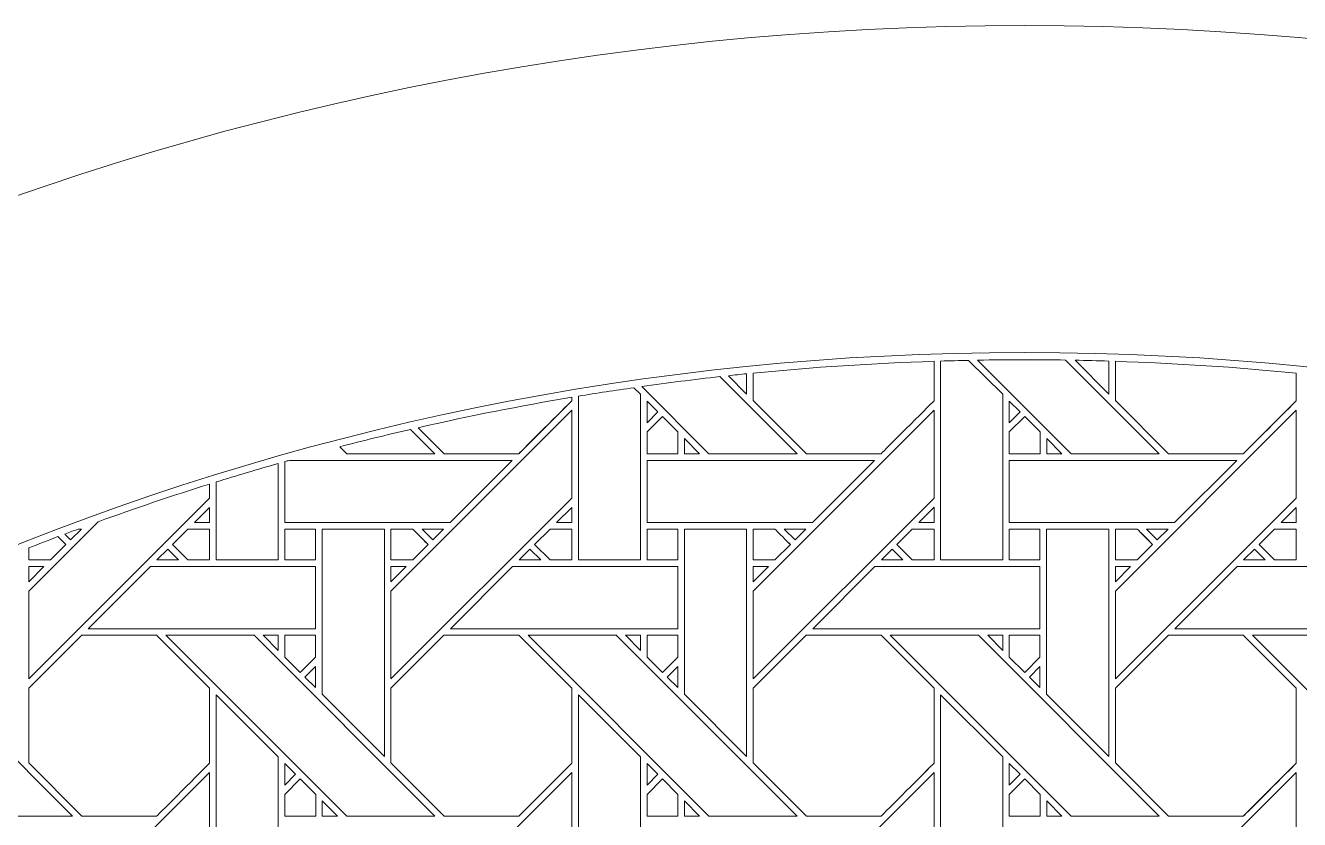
# Model space of a CAD drawing. Header units: inches. Extents: x 4.4 to 20.4, y 1.1 to 17.1.
# Drawn here: x 9.766 to 13.103, y 15.016 to 17.095 of the extents above; entities that cross this region are included whole.
import ezdxf

# ---------------------------------------------------------------- set-up
doc = ezdxf.new("R2010")
doc.units = ezdxf.units.IN
doc.header["$MEASUREMENT"] = 0
doc.layers.add('Design', color=7, linetype='Continuous', lineweight=0)

msp = doc.modelspace()

# ---------------------------------------------------------------- linework, layer by layer
at = {"layer": 'Design'}
for points, knots in [([(12.3829, 17.0948), (7.9646, 17.0948), (4.3829, 13.513), (4.3829, 9.0948), (4.3829, 4.6765), (7.9646, 1.0948), (12.3829, 1.0948), (16.8011, 1.0948), (20.3829, 4.6765), (20.3829, 9.0948), (20.3829, 13.513), (16.8011, 17.0948), (12.3829, 17.0948)], [0, 0, 0, 0, 1, 1, 1, 2, 2, 2, 3, 3, 3, 4, 4, 4, 4]), ([(12.3829, 16.2388), (8.4373, 16.2388), (5.2388, 13.0403), (5.2388, 9.0948), (5.2388, 5.1492), (8.4373, 1.9507), (12.3829, 1.9507), (16.3284, 1.9507), (19.5269, 5.1492), (19.5269, 9.0948), (19.5269, 13.0403), (16.3284, 16.2388), (12.3829, 16.2388)], [0, 0, 0, 0, 1, 1, 1, 2, 2, 2, 3, 3, 3, 4, 4, 4, 4]), ([(12.236, 16.2181), (12.236, 16.2181), (12.3252, 16.1292), (12.3252, 16.1292), (12.3252, 16.1292), (12.3252, 15.6955), (12.3252, 15.6955), (12.3252, 15.6955), (12.1625, 15.6955), (12.1625, 15.6955), (12.1625, 15.6955), (12.1625, 16.2163), (12.1625, 16.2163), (12.1869, 16.217), (12.2114, 16.2176), (12.236, 16.2181)], [0, 0, 0, 0, 1, 1, 1, 2, 2, 2, 3, 3, 3, 4, 4, 4, 5, 5, 5, 5]), ([(12.3829, 16.2198), (12.4186, 16.2198), (12.4544, 16.2194), (12.49, 16.2189), (12.49, 16.2189), (12.7354, 15.9735), (12.7354, 15.9735), (12.7354, 15.9735), (12.5044, 15.9735), (12.5044, 15.9735), (12.5044, 15.9735), (12.2594, 16.2186), (12.2594, 16.2186), (12.3004, 16.2193), (12.3416, 16.2198), (12.3829, 16.2198)], [0, 0, 0, 0, 1, 1, 1, 2, 2, 2, 3, 3, 3, 4, 4, 4, 5, 5, 5, 5]), ([(12.6032, 16.2163), (12.6032, 16.2163), (12.6032, 16.1299), (12.6032, 16.1299), (12.6032, 16.1299), (12.5147, 16.2184), (12.5147, 16.2184), (12.5443, 16.2179), (12.5738, 16.2172), (12.6032, 16.2163)], [0, 0, 0, 0, 1, 1, 1, 2, 2, 2, 3, 3, 3, 3]), ([(12.1453, 16.1123), (12.1275, 16.0943), (12.0156, 15.9826), (12.0066, 15.9736), (12.0066, 15.9736), (11.8109, 15.9736), (11.8109, 15.9736), (11.8109, 15.9736), (11.6717, 16.1128), (11.6717, 16.1128), (11.6717, 16.1128), (11.6717, 16.1846), (11.6717, 16.1846), (11.8281, 16.2001), (11.9861, 16.2105), (12.1453, 16.2157), (12.1453, 16.2157), (12.1453, 16.1123), (12.1453, 16.1123)], [0, 0, 0, 0, 1, 1, 1, 2, 2, 2, 3, 3, 3, 4, 4, 4, 5, 5, 5, 6, 6, 6, 6]), ([(12.1453, 16.2157), (12.1453, 16.2157), (12.1453, 16.1123), (12.1453, 16.1123), (12.1275, 16.0943), (12.0156, 15.9826), (12.0066, 15.9736), (12.0066, 15.9736), (11.8109, 15.9736), (11.8109, 15.9736), (11.8109, 15.9736), (11.6717, 16.1128), (11.6717, 16.1128), (11.6717, 16.1128), (11.6717, 16.1846), (11.6717, 16.1846), (11.8281, 16.2001), (11.9861, 16.2105), (12.1453, 16.2157)], [0, 0, 0, 0, 1, 1, 1, 2, 2, 2, 3, 3, 3, 4, 4, 4, 5, 5, 5, 6, 6, 6, 6]), ([(13.0941, 16.1846), (13.0941, 16.1846), (13.0941, 16.1123), (13.0941, 16.1123), (13.0763, 16.0943), (12.9643, 15.9826), (12.9553, 15.9736), (12.9553, 15.9736), (12.7596, 15.9736), (12.7596, 15.9736), (12.7596, 15.9736), (12.6204, 16.1128), (12.6204, 16.1128), (12.6204, 16.1128), (12.6204, 16.2157), (12.6204, 16.2157), (12.7797, 16.2105), (12.9376, 16.2001), (13.0941, 16.1846)], [0, 0, 0, 0, 1, 1, 1, 2, 2, 2, 3, 3, 3, 4, 4, 4, 5, 5, 5, 6, 6, 6, 6]), ([(13.0941, 16.1846), (13.0941, 16.1846), (13.0941, 16.1123), (13.0941, 16.1123), (13.0757, 16.0937), (12.9639, 15.9821), (12.9553, 15.9736), (12.9553, 15.9736), (12.7596, 15.9736), (12.7596, 15.9736), (12.7596, 15.9736), (12.6204, 16.1128), (12.6204, 16.1128), (12.6204, 16.1128), (12.6204, 16.2157), (12.6204, 16.2157), (12.7797, 16.2105), (12.9376, 16.2001), (13.0941, 16.1846)], [0, 0, 0, 0, 1, 1, 1, 2, 2, 2, 3, 3, 3, 4, 4, 4, 5, 5, 5, 6, 6, 6, 6]), ([(11.7867, 15.9735), (11.7867, 15.9735), (11.5556, 15.9735), (11.5556, 15.9735), (11.5556, 15.9735), (11.3796, 16.1496), (11.3796, 16.1496), (11.4476, 16.1592), (11.516, 16.1678), (11.5847, 16.1755), (11.5847, 16.1755), (11.7867, 15.9735), (11.7867, 15.9735)], [0, 0, 0, 0, 1, 1, 1, 2, 2, 2, 3, 3, 3, 4, 4, 4, 4]), ([(11.6545, 16.183), (11.6545, 16.183), (11.6545, 16.1299), (11.6545, 16.1299), (11.6545, 16.1299), (11.6066, 16.1778), (11.6066, 16.1778), (11.6226, 16.1796), (11.6385, 16.1814), (11.6545, 16.183)], [0, 0, 0, 0, 1, 1, 1, 2, 2, 2, 3, 3, 3, 3]), ([(11.1966, 16.1123), (11.1788, 16.0943), (11.0669, 15.9826), (11.0579, 15.9736), (11.0579, 15.9736), (10.8622, 15.9736), (10.8622, 15.9736), (10.8622, 15.9736), (10.7939, 16.0418), (10.7939, 16.0418), (10.9268, 16.0721), (11.061, 16.0987), (11.1966, 16.1214), (11.1966, 16.1214), (11.1966, 16.1123), (11.1966, 16.1123)], [0, 0, 0, 0, 1, 1, 1, 2, 2, 2, 3, 3, 3, 4, 4, 4, 5, 5, 5, 5]), ([(11.1966, 16.1123), (11.1785, 16.094), (11.0666, 15.9824), (11.0579, 15.9736), (11.0579, 15.9736), (10.8622, 15.9736), (10.8622, 15.9736), (10.8622, 15.9736), (10.7939, 16.0418), (10.7939, 16.0418), (10.9268, 16.0721), (11.061, 16.0987), (11.1966, 16.1214), (11.1966, 16.1214), (11.1966, 16.1123), (11.1966, 16.1123)], [0, 0, 0, 0, 1, 1, 1, 2, 2, 2, 3, 3, 3, 4, 4, 4, 5, 5, 5, 5]), ([(11.359, 16.1466), (11.359, 16.1466), (11.3765, 16.1292), (11.3765, 16.1292), (11.3765, 16.1292), (11.3765, 15.6955), (11.3765, 15.6955), (11.3765, 15.6955), (11.2137, 15.6955), (11.2137, 15.6955), (11.2137, 15.6955), (11.2137, 16.1243), (11.2137, 16.1243), (11.262, 16.1323), (11.3104, 16.1396), (11.359, 16.1466)], [0, 0, 0, 0, 1, 1, 1, 2, 2, 2, 3, 3, 3, 4, 4, 4, 5, 5, 5, 5]), ([(11.1966, 15.8577), (11.1966, 15.8577), (10.7229, 15.3841), (10.7229, 15.3841), (10.7229, 15.3841), (10.7229, 15.6142), (10.7229, 15.6142), (10.7229, 15.6142), (11.1966, 16.0878), (11.1966, 16.0878), (11.1966, 16.0878), (11.1966, 15.8577), (11.1966, 15.8577)], [0, 0, 0, 0, 1, 1, 1, 2, 2, 2, 3, 3, 3, 4, 4, 4, 4]), ([(11.3938, 16.0549), (11.3938, 16.0549), (11.3938, 16.1117), (11.3938, 16.1117), (11.3938, 16.1117), (11.422, 16.0831), (11.422, 16.0831), (11.422, 16.0831), (11.3938, 16.0549), (11.3938, 16.0549)], [0, 0, 0, 0, 1, 1, 1, 2, 2, 2, 3, 3, 3, 3]), ([(12.1453, 15.8577), (12.1453, 15.8577), (11.6717, 15.3841), (11.6717, 15.3841), (11.6717, 15.3841), (11.6717, 15.6142), (11.6717, 15.6142), (11.6717, 15.6142), (12.1453, 16.0878), (12.1453, 16.0878), (12.1453, 16.0878), (12.1453, 15.8577), (12.1453, 15.8577)], [0, 0, 0, 0, 1, 1, 1, 2, 2, 2, 3, 3, 3, 4, 4, 4, 4]), ([(12.3425, 16.0549), (12.3425, 16.0549), (12.3425, 16.1117), (12.3425, 16.1117), (12.3425, 16.1117), (12.3707, 16.0831), (12.3707, 16.0831), (12.3707, 16.0831), (12.3425, 16.0549), (12.3425, 16.0549)], [0, 0, 0, 0, 1, 1, 1, 2, 2, 2, 3, 3, 3, 3]), ([(13.0941, 15.8577), (13.0941, 15.8577), (12.6204, 15.3841), (12.6204, 15.3841), (12.6204, 15.3841), (12.6204, 15.6142), (12.6204, 15.6142), (12.6204, 15.6142), (13.0941, 16.0878), (13.0941, 16.0878), (13.0941, 16.0878), (13.0941, 15.8577), (13.0941, 15.8577)], [0, 0, 0, 0, 1, 1, 1, 2, 2, 2, 3, 3, 3, 4, 4, 4, 4]), ([(11.4745, 15.9733), (11.4745, 15.9733), (11.3938, 15.9733), (11.3938, 15.9733), (11.3938, 15.9733), (11.3938, 16.0306), (11.3938, 16.0306), (11.3938, 16.0306), (11.4341, 16.071), (11.4341, 16.071), (11.4341, 16.071), (11.4745, 16.0306), (11.4745, 16.0306), (11.4745, 16.0306), (11.4745, 15.9733), (11.4745, 15.9733)], [0, 0, 0, 0, 1, 1, 1, 2, 2, 2, 3, 3, 3, 4, 4, 4, 5, 5, 5, 5]), ([(11.4341, 16.071), (11.4341, 16.071), (11.4745, 16.0306), (11.4745, 16.0306), (11.4745, 16.0306), (11.4745, 15.9733), (11.4745, 15.9733), (11.4745, 15.9733), (11.3938, 15.9733), (11.3938, 15.9733), (11.3938, 15.9733), (11.3938, 16.0306), (11.3938, 16.0306), (11.3938, 16.0306), (11.4341, 16.071), (11.4341, 16.071)], [0, 0, 0, 0, 1, 1, 1, 2, 2, 2, 3, 3, 3, 4, 4, 4, 5, 5, 5, 5]), ([(12.3425, 15.9733), (12.3425, 15.9733), (12.3425, 16.0306), (12.3425, 16.0306), (12.3425, 16.0306), (12.3829, 16.071), (12.3829, 16.071), (12.3829, 16.071), (12.4232, 16.0306), (12.4232, 16.0306), (12.4232, 16.0306), (12.4232, 15.9733), (12.4232, 15.9733), (12.4232, 15.9733), (12.3425, 15.9733), (12.3425, 15.9733)], [0, 0, 0, 0, 1, 1, 1, 2, 2, 2, 3, 3, 3, 4, 4, 4, 5, 5, 5, 5]), ([(12.3829, 16.071), (12.3829, 16.071), (12.4232, 16.0306), (12.4232, 16.0306), (12.4232, 16.0306), (12.4232, 15.9733), (12.4232, 15.9733), (12.4232, 15.9733), (12.3425, 15.9733), (12.3425, 15.9733), (12.3425, 15.9733), (12.3425, 16.0306), (12.3425, 16.0306), (12.3425, 16.0306), (12.3829, 16.071), (12.3829, 16.071)], [0, 0, 0, 0, 1, 1, 1, 2, 2, 2, 3, 3, 3, 4, 4, 4, 5, 5, 5, 5]), ([(10.838, 15.9735), (10.838, 15.9735), (10.6069, 15.9735), (10.6069, 15.9735), (10.6069, 15.9735), (10.5886, 15.9919), (10.5886, 15.9919), (10.6501, 16.0078), (10.7119, 16.023), (10.7741, 16.0374), (10.7741, 16.0374), (10.838, 15.9735), (10.838, 15.9735)], [0, 0, 0, 0, 1, 1, 1, 2, 2, 2, 3, 3, 3, 4, 4, 4, 4]), ([(11.4917, 15.9735), (11.4917, 15.9735), (11.4917, 16.0133), (11.4917, 16.0133), (11.4917, 16.0133), (11.5314, 15.9735), (11.5314, 15.9735), (11.5314, 15.9735), (11.4917, 15.9735), (11.4917, 15.9735)], [0, 0, 0, 0, 1, 1, 1, 2, 2, 2, 3, 3, 3, 3]), ([(12.4405, 15.9735), (12.4405, 15.9735), (12.4405, 16.0133), (12.4405, 16.0133), (12.4405, 16.0133), (12.4802, 15.9735), (12.4802, 15.9735), (12.4802, 15.9735), (12.4405, 15.9735), (12.4405, 15.9735)], [0, 0, 0, 0, 1, 1, 1, 2, 2, 2, 3, 3, 3, 3]), ([(10.4568, 15.9563), (10.4568, 15.9563), (11.0408, 15.9563), (11.0408, 15.9563), (11.0408, 15.9563), (10.8781, 15.7936), (10.8781, 15.7936), (10.8781, 15.7936), (10.4451, 15.7936), (10.4451, 15.7936), (10.4451, 15.7936), (10.4451, 15.953), (10.4451, 15.953), (10.449, 15.9541), (10.4529, 15.9552), (10.4568, 15.9563)], [0, 0, 0, 0, 1, 1, 1, 2, 2, 2, 3, 3, 3, 4, 4, 4, 5, 5, 5, 5]), ([(11.9895, 15.9563), (11.9895, 15.9563), (11.8268, 15.7936), (11.8268, 15.7936), (11.8268, 15.7936), (11.3938, 15.7936), (11.3938, 15.7936), (11.3938, 15.7936), (11.3938, 15.9563), (11.3938, 15.9563), (11.3938, 15.9563), (11.9895, 15.9563), (11.9895, 15.9563)], [0, 0, 0, 0, 1, 1, 1, 2, 2, 2, 3, 3, 3, 4, 4, 4, 4]), ([(12.9382, 15.9563), (12.9382, 15.9563), (12.7755, 15.7936), (12.7755, 15.7936), (12.7755, 15.7936), (12.3425, 15.7936), (12.3425, 15.7936), (12.3425, 15.7936), (12.3425, 15.9563), (12.3425, 15.9563), (12.3425, 15.9563), (12.9382, 15.9563), (12.9382, 15.9563)], [0, 0, 0, 0, 1, 1, 1, 2, 2, 2, 3, 3, 3, 4, 4, 4, 4]), ([(10.4278, 15.9482), (10.4278, 15.9482), (10.4278, 15.6955), (10.4278, 15.6955), (10.4278, 15.6955), (10.265, 15.6955), (10.265, 15.6955), (10.265, 15.6955), (10.265, 15.8997), (10.265, 15.8997), (10.319, 15.9165), (10.3733, 15.9326), (10.4278, 15.9482)], [0, 0, 0, 0, 1, 1, 1, 2, 2, 2, 3, 3, 3, 4, 4, 4, 4]), ([(10.2479, 15.8943), (10.2479, 15.8943), (10.2479, 15.8577), (10.2479, 15.8577), (10.2479, 15.8577), (9.7742, 15.3841), (9.7742, 15.3841), (9.7742, 15.3841), (9.7742, 15.6142), (9.7742, 15.6142), (9.7742, 15.6142), (9.9556, 15.7955), (9.9556, 15.7955), (10.0521, 15.8305), (10.1495, 15.8634), (10.2479, 15.8943)], [0, 0, 0, 0, 1, 1, 1, 2, 2, 2, 3, 3, 3, 4, 4, 4, 5, 5, 5, 5]), ([(10.2081, 15.7936), (10.2081, 15.7936), (10.2479, 15.8333), (10.2479, 15.8333), (10.2479, 15.8333), (10.2479, 15.7936), (10.2479, 15.7936), (10.2479, 15.7936), (10.2081, 15.7936), (10.2081, 15.7936)], [0, 0, 0, 0, 1, 1, 1, 2, 2, 2, 3, 3, 3, 3]), ([(11.1966, 15.7936), (11.1966, 15.7936), (11.1568, 15.7936), (11.1568, 15.7936), (11.1568, 15.7936), (11.1966, 15.8333), (11.1966, 15.8333), (11.1966, 15.8333), (11.1966, 15.7936), (11.1966, 15.7936)], [0, 0, 0, 0, 1, 1, 1, 2, 2, 2, 3, 3, 3, 3]), ([(12.1056, 15.7936), (12.1056, 15.7936), (12.1453, 15.8334), (12.1453, 15.8334), (12.1453, 15.8334), (12.1453, 15.7936), (12.1453, 15.7936), (12.1453, 15.7936), (12.1056, 15.7936), (12.1056, 15.7936)], [0, 0, 0, 0, 1, 1, 1, 2, 2, 2, 3, 3, 3, 3]), ([(13.0543, 15.7936), (13.0543, 15.7936), (13.0941, 15.8333), (13.0941, 15.8333), (13.0941, 15.8333), (13.0941, 15.7936), (13.0941, 15.7936), (13.0941, 15.7936), (13.0543, 15.7936), (13.0543, 15.7936)], [0, 0, 0, 0, 1, 1, 1, 2, 2, 2, 3, 3, 3, 3]), ([(9.8508, 15.7567), (9.8508, 15.7567), (9.8716, 15.736), (9.8716, 15.736), (9.8716, 15.736), (9.8312, 15.6956), (9.8312, 15.6956), (9.8312, 15.6956), (9.7742, 15.6956), (9.7742, 15.6956), (9.7742, 15.6956), (9.7742, 15.7271), (9.7742, 15.7271), (9.7997, 15.7371), (9.8252, 15.747), (9.8508, 15.7567)], [0, 0, 0, 0, 1, 1, 1, 2, 2, 2, 3, 3, 3, 4, 4, 4, 5, 5, 5, 5]), ([(9.7742, 15.6956), (9.7742, 15.6956), (9.7742, 15.7271), (9.7742, 15.7271), (9.7997, 15.7371), (9.8252, 15.747), (9.8508, 15.7567), (9.8508, 15.7567), (9.8716, 15.736), (9.8716, 15.736), (9.8716, 15.736), (9.8312, 15.6956), (9.8312, 15.6956), (9.8312, 15.6956), (9.7742, 15.6956), (9.7742, 15.6956)], [0, 0, 0, 0, 1, 1, 1, 2, 2, 2, 3, 3, 3, 4, 4, 4, 5, 5, 5, 5]), ([(9.9121, 15.7763), (9.9121, 15.7763), (9.8838, 15.7481), (9.8838, 15.7481), (9.8838, 15.7481), (9.8686, 15.7634), (9.8686, 15.7634), (9.8801, 15.7677), (9.8916, 15.772), (9.9032, 15.7763), (9.9032, 15.7763), (9.9121, 15.7763), (9.9121, 15.7763)], [0, 0, 0, 0, 1, 1, 1, 2, 2, 2, 3, 3, 3, 4, 4, 4, 4]), ([(10.2479, 15.7764), (10.2479, 15.7764), (10.2479, 15.6956), (10.2479, 15.6956), (10.2479, 15.6956), (10.1907, 15.6956), (10.1907, 15.6956), (10.1907, 15.6956), (10.1504, 15.7359), (10.1504, 15.7359), (10.1504, 15.7359), (10.1908, 15.7764), (10.1908, 15.7764), (10.1908, 15.7764), (10.2479, 15.7764), (10.2479, 15.7764)], [0, 0, 0, 0, 1, 1, 1, 2, 2, 2, 3, 3, 3, 4, 4, 4, 5, 5, 5, 5]), ([(10.2479, 15.7764), (10.2479, 15.7764), (10.2479, 15.6956), (10.2479, 15.6956), (10.2479, 15.6956), (10.1907, 15.6956), (10.1907, 15.6956), (10.1907, 15.6956), (10.1504, 15.7359), (10.1504, 15.7359), (10.1504, 15.7359), (10.1908, 15.7764), (10.1908, 15.7764), (10.1908, 15.7764), (10.2479, 15.7764), (10.2479, 15.7764)], [0, 0, 0, 0, 1, 1, 1, 2, 2, 2, 3, 3, 3, 4, 4, 4, 5, 5, 5, 5]), ([(10.4451, 15.6956), (10.4451, 15.6956), (10.4451, 15.7763), (10.4451, 15.7763), (10.4451, 15.7763), (10.5253, 15.7763), (10.5253, 15.7763), (10.5253, 15.7763), (10.5253, 15.6956), (10.5253, 15.6956), (10.5253, 15.6956), (10.4451, 15.6956), (10.4451, 15.6956)], [0, 0, 0, 0, 1, 1, 1, 2, 2, 2, 3, 3, 3, 4, 4, 4, 4]), ([(10.4451, 15.7763), (10.4451, 15.7763), (10.5253, 15.7763), (10.5253, 15.7763), (10.5253, 15.7763), (10.5253, 15.6956), (10.5253, 15.6956), (10.5253, 15.6956), (10.4451, 15.6956), (10.4451, 15.6956), (10.4451, 15.6956), (10.4451, 15.7763), (10.4451, 15.7763)], [0, 0, 0, 0, 1, 1, 1, 2, 2, 2, 3, 3, 3, 4, 4, 4, 4]), ([(10.5429, 15.3441), (10.5429, 15.3441), (10.5429, 15.7763), (10.5429, 15.7763), (10.5429, 15.7763), (10.7058, 15.7763), (10.7058, 15.7763), (10.7058, 15.7763), (10.7058, 15.1812), (10.7058, 15.1812), (10.7058, 15.1812), (10.5429, 15.3441), (10.5429, 15.3441)], [0, 0, 0, 0, 1, 1, 1, 2, 2, 2, 3, 3, 3, 4, 4, 4, 4]), ([(10.7799, 15.6956), (10.7799, 15.6956), (10.7229, 15.6956), (10.7229, 15.6956), (10.7229, 15.6956), (10.7229, 15.7763), (10.7229, 15.7763), (10.7229, 15.7763), (10.78, 15.7763), (10.78, 15.7763), (10.7851, 15.7712), (10.8159, 15.7404), (10.8203, 15.736), (10.8203, 15.736), (10.7799, 15.6956), (10.7799, 15.6956)], [0, 0, 0, 0, 1, 1, 1, 2, 2, 2, 3, 3, 3, 4, 4, 4, 5, 5, 5, 5]), ([(10.8045, 15.7518), (10.8104, 15.7458), (10.8162, 15.7402), (10.8203, 15.736), (10.8203, 15.736), (10.7799, 15.6956), (10.7799, 15.6956), (10.7799, 15.6956), (10.7229, 15.6956), (10.7229, 15.6956), (10.7229, 15.6956), (10.7229, 15.7763), (10.7229, 15.7763), (10.7229, 15.7763), (10.78, 15.7763), (10.78, 15.7763), (10.7853, 15.771), (10.7952, 15.7611), (10.8045, 15.7518)], [0, 0, 0, 0, 1, 1, 1, 2, 2, 2, 3, 3, 3, 4, 4, 4, 5, 5, 5, 6, 6, 6, 6]), ([(10.8044, 15.7763), (10.8044, 15.7763), (10.8608, 15.7763), (10.8608, 15.7763), (10.8608, 15.7763), (10.8325, 15.7481), (10.8325, 15.7481), (10.8325, 15.7481), (10.8044, 15.7763), (10.8044, 15.7763)], [0, 0, 0, 0, 1, 1, 1, 2, 2, 2, 3, 3, 3, 3]), ([(11.0991, 15.7359), (11.0991, 15.7359), (11.1396, 15.7764), (11.1396, 15.7764), (11.1396, 15.7764), (11.1966, 15.7764), (11.1966, 15.7764), (11.1966, 15.7764), (11.1966, 15.6956), (11.1966, 15.6956), (11.1966, 15.6956), (11.1395, 15.6956), (11.1395, 15.6956), (11.1395, 15.6956), (11.0991, 15.7359), (11.0991, 15.7359)], [0, 0, 0, 0, 1, 1, 1, 2, 2, 2, 3, 3, 3, 4, 4, 4, 5, 5, 5, 5]), ([(11.0991, 15.7359), (11.0991, 15.7359), (11.1396, 15.7764), (11.1396, 15.7764), (11.1396, 15.7764), (11.1966, 15.7764), (11.1966, 15.7764), (11.1966, 15.7764), (11.1966, 15.6956), (11.1966, 15.6956), (11.1966, 15.6956), (11.1395, 15.6956), (11.1395, 15.6956), (11.1395, 15.6956), (11.0991, 15.7359), (11.0991, 15.7359)], [0, 0, 0, 0, 1, 1, 1, 2, 2, 2, 3, 3, 3, 4, 4, 4, 5, 5, 5, 5]), ([(11.474, 15.6956), (11.474, 15.6956), (11.3938, 15.6956), (11.3938, 15.6956), (11.3938, 15.6956), (11.3938, 15.7763), (11.3938, 15.7763), (11.3938, 15.7763), (11.474, 15.7763), (11.474, 15.7763), (11.474, 15.7763), (11.474, 15.6956), (11.474, 15.6956)], [0, 0, 0, 0, 1, 1, 1, 2, 2, 2, 3, 3, 3, 4, 4, 4, 4]), ([(11.474, 15.7763), (11.474, 15.7763), (11.474, 15.6956), (11.474, 15.6956), (11.474, 15.6956), (11.3938, 15.6956), (11.3938, 15.6956), (11.3938, 15.6956), (11.3938, 15.7763), (11.3938, 15.7763), (11.3938, 15.7763), (11.474, 15.7763), (11.474, 15.7763)], [0, 0, 0, 0, 1, 1, 1, 2, 2, 2, 3, 3, 3, 4, 4, 4, 4]), ([(11.4916, 15.3441), (11.4916, 15.3441), (11.4916, 15.7763), (11.4916, 15.7763), (11.4916, 15.7763), (11.6545, 15.7763), (11.6545, 15.7763), (11.6545, 15.7763), (11.6545, 15.1812), (11.6545, 15.1812), (11.6545, 15.1812), (11.4916, 15.3441), (11.4916, 15.3441)], [0, 0, 0, 0, 1, 1, 1, 2, 2, 2, 3, 3, 3, 4, 4, 4, 4]), ([(11.7286, 15.6956), (11.7286, 15.6956), (11.6717, 15.6956), (11.6717, 15.6956), (11.6717, 15.6956), (11.6717, 15.7763), (11.6717, 15.7763), (11.6717, 15.7763), (11.7287, 15.7763), (11.7287, 15.7763), (11.7339, 15.7712), (11.7646, 15.7404), (11.7691, 15.736), (11.7691, 15.736), (11.7286, 15.6956), (11.7286, 15.6956)], [0, 0, 0, 0, 1, 1, 1, 2, 2, 2, 3, 3, 3, 4, 4, 4, 5, 5, 5, 5]), ([(11.7691, 15.736), (11.7691, 15.736), (11.7286, 15.6956), (11.7286, 15.6956), (11.7286, 15.6956), (11.6717, 15.6956), (11.6717, 15.6956), (11.6717, 15.6956), (11.6717, 15.7763), (11.6717, 15.7763), (11.6717, 15.7763), (11.7287, 15.7763), (11.7287, 15.7763), (11.734, 15.7711), (11.7648, 15.7402), (11.7691, 15.736)], [0, 0, 0, 0, 1, 1, 1, 2, 2, 2, 3, 3, 3, 4, 4, 4, 5, 5, 5, 5]), ([(11.7531, 15.7763), (11.7531, 15.7763), (11.8096, 15.7763), (11.8096, 15.7763), (11.8096, 15.7763), (11.7813, 15.7481), (11.7813, 15.7481), (11.7813, 15.7481), (11.7531, 15.7763), (11.7531, 15.7763)], [0, 0, 0, 0, 1, 1, 1, 2, 2, 2, 3, 3, 3, 3]), ([(12.0882, 15.6956), (12.0882, 15.6956), (12.0479, 15.7359), (12.0479, 15.7359), (12.0479, 15.7359), (12.0883, 15.7764), (12.0883, 15.7764), (12.0883, 15.7764), (12.1453, 15.7764), (12.1453, 15.7764), (12.1453, 15.7764), (12.1453, 15.6956), (12.1453, 15.6956), (12.1453, 15.6956), (12.0882, 15.6956), (12.0882, 15.6956)], [0, 0, 0, 0, 1, 1, 1, 2, 2, 2, 3, 3, 3, 4, 4, 4, 5, 5, 5, 5]), ([(12.1453, 15.7764), (12.1453, 15.7764), (12.1453, 15.6956), (12.1453, 15.6956), (12.1453, 15.6956), (12.0882, 15.6956), (12.0882, 15.6956), (12.0882, 15.6956), (12.0479, 15.7359), (12.0479, 15.7359), (12.0479, 15.7359), (12.0883, 15.7764), (12.0883, 15.7764), (12.0883, 15.7764), (12.1453, 15.7764), (12.1453, 15.7764)], [0, 0, 0, 0, 1, 1, 1, 2, 2, 2, 3, 3, 3, 4, 4, 4, 5, 5, 5, 5]), ([(12.3425, 15.6956), (12.3425, 15.6956), (12.3425, 15.7763), (12.3425, 15.7763), (12.3425, 15.7763), (12.4228, 15.7763), (12.4228, 15.7763), (12.4228, 15.7763), (12.4228, 15.6956), (12.4228, 15.6956), (12.4228, 15.6956), (12.3425, 15.6956), (12.3425, 15.6956)], [0, 0, 0, 0, 1, 1, 1, 2, 2, 2, 3, 3, 3, 4, 4, 4, 4]), ([(12.4228, 15.7763), (12.4228, 15.7763), (12.4228, 15.6956), (12.4228, 15.6956), (12.4228, 15.6956), (12.3425, 15.6956), (12.3425, 15.6956), (12.3425, 15.6956), (12.3425, 15.7763), (12.3425, 15.7763), (12.3425, 15.7763), (12.4228, 15.7763), (12.4228, 15.7763)], [0, 0, 0, 0, 1, 1, 1, 2, 2, 2, 3, 3, 3, 4, 4, 4, 4]), ([(12.4403, 15.3441), (12.4403, 15.3441), (12.4403, 15.7763), (12.4403, 15.7763), (12.4403, 15.7763), (12.6032, 15.7763), (12.6032, 15.7763), (12.6032, 15.7763), (12.6032, 15.1812), (12.6032, 15.1812), (12.6032, 15.1812), (12.4403, 15.3441), (12.4403, 15.3441)], [0, 0, 0, 0, 1, 1, 1, 2, 2, 2, 3, 3, 3, 4, 4, 4, 4]), ([(12.6204, 15.6956), (12.6204, 15.6956), (12.6204, 15.7763), (12.6204, 15.7763), (12.6204, 15.7763), (12.6775, 15.7763), (12.6775, 15.7763), (12.6826, 15.7712), (12.7134, 15.7404), (12.7178, 15.736), (12.7178, 15.736), (12.6774, 15.6956), (12.6774, 15.6956), (12.6774, 15.6956), (12.6204, 15.6956), (12.6204, 15.6956)], [0, 0, 0, 0, 1, 1, 1, 2, 2, 2, 3, 3, 3, 4, 4, 4, 5, 5, 5, 5]), ([(12.7024, 15.7513), (12.7082, 15.7455), (12.7137, 15.74), (12.7178, 15.736), (12.7178, 15.736), (12.6774, 15.6956), (12.6774, 15.6956), (12.6774, 15.6956), (12.6204, 15.6956), (12.6204, 15.6956), (12.6204, 15.6956), (12.6204, 15.7763), (12.6204, 15.7763), (12.6204, 15.7763), (12.6775, 15.7763), (12.6775, 15.7763), (12.6829, 15.7709), (12.693, 15.7608), (12.7024, 15.7513)], [0, 0, 0, 0, 1, 1, 1, 2, 2, 2, 3, 3, 3, 4, 4, 4, 5, 5, 5, 6, 6, 6, 6]), ([(12.7018, 15.7763), (12.7018, 15.7763), (12.7583, 15.7763), (12.7583, 15.7763), (12.7583, 15.7763), (12.73, 15.7481), (12.73, 15.7481), (12.73, 15.7481), (12.7018, 15.7763), (12.7018, 15.7763)], [0, 0, 0, 0, 1, 1, 1, 2, 2, 2, 3, 3, 3, 3]), ([(12.9966, 15.7359), (12.9966, 15.7359), (13.037, 15.7764), (13.037, 15.7764), (13.037, 15.7764), (13.0941, 15.7764), (13.0941, 15.7764), (13.0941, 15.7764), (13.0941, 15.6956), (13.0941, 15.6956), (13.0941, 15.6956), (13.037, 15.6956), (13.037, 15.6956), (13.037, 15.6956), (12.9966, 15.7359), (12.9966, 15.7359)], [0, 0, 0, 0, 1, 1, 1, 2, 2, 2, 3, 3, 3, 4, 4, 4, 5, 5, 5, 5]), ([(13.0941, 15.7764), (13.0941, 15.7764), (13.0941, 15.6956), (13.0941, 15.6956), (13.0941, 15.6956), (13.037, 15.6956), (13.037, 15.6956), (13.037, 15.6956), (12.9966, 15.7359), (12.9966, 15.7359), (12.9966, 15.7359), (13.037, 15.7764), (13.037, 15.7764), (13.037, 15.7764), (13.0941, 15.7764), (13.0941, 15.7764)], [0, 0, 0, 0, 1, 1, 1, 2, 2, 2, 3, 3, 3, 4, 4, 4, 5, 5, 5, 5]), ([(10.1666, 15.6955), (10.1666, 15.6955), (10.11, 15.6955), (10.11, 15.6955), (10.11, 15.6955), (10.1383, 15.7238), (10.1383, 15.7238), (10.1383, 15.7238), (10.1666, 15.6955), (10.1666, 15.6955)], [0, 0, 0, 0, 1, 1, 1, 2, 2, 2, 3, 3, 3, 3]), ([(11.1153, 15.6955), (11.1153, 15.6955), (11.0588, 15.6955), (11.0588, 15.6955), (11.0588, 15.6955), (11.087, 15.7238), (11.087, 15.7238), (11.087, 15.7238), (11.1153, 15.6955), (11.1153, 15.6955)], [0, 0, 0, 0, 1, 1, 1, 2, 2, 2, 3, 3, 3, 3]), ([(12.064, 15.6955), (12.064, 15.6955), (12.0075, 15.6955), (12.0075, 15.6955), (12.0075, 15.6955), (12.0358, 15.7238), (12.0358, 15.7238), (12.0358, 15.7238), (12.064, 15.6955), (12.064, 15.6955)], [0, 0, 0, 0, 1, 1, 1, 2, 2, 2, 3, 3, 3, 3]), ([(13.0127, 15.6955), (13.0127, 15.6955), (12.9562, 15.6955), (12.9562, 15.6955), (12.9562, 15.6955), (12.9845, 15.7238), (12.9845, 15.7238), (12.9845, 15.7238), (13.0127, 15.6955), (13.0127, 15.6955)], [0, 0, 0, 0, 1, 1, 1, 2, 2, 2, 3, 3, 3, 3]), ([(9.8141, 15.6784), (9.8141, 15.6784), (9.7742, 15.6385), (9.7742, 15.6385), (9.7742, 15.6385), (9.7742, 15.6784), (9.7742, 15.6784), (9.7742, 15.6784), (9.8141, 15.6784), (9.8141, 15.6784)], [0, 0, 0, 0, 1, 1, 1, 2, 2, 2, 3, 3, 3, 3]), ([(10.5253, 15.6784), (10.5253, 15.6784), (10.5253, 15.5155), (10.5253, 15.5155), (10.5253, 15.5155), (9.9301, 15.5155), (9.9301, 15.5155), (9.9301, 15.5155), (10.0929, 15.6784), (10.0929, 15.6784), (10.0929, 15.6784), (10.5253, 15.6784), (10.5253, 15.6784)], [0, 0, 0, 0, 1, 1, 1, 2, 2, 2, 3, 3, 3, 4, 4, 4, 4]), ([(10.7628, 15.6784), (10.7628, 15.6784), (10.7229, 15.6385), (10.7229, 15.6385), (10.7229, 15.6385), (10.7229, 15.6784), (10.7229, 15.6784), (10.7229, 15.6784), (10.7628, 15.6784), (10.7628, 15.6784)], [0, 0, 0, 0, 1, 1, 1, 2, 2, 2, 3, 3, 3, 3]), ([(11.4741, 15.6784), (11.4741, 15.6784), (11.4741, 15.5155), (11.4741, 15.5155), (11.4741, 15.5155), (10.8788, 15.5155), (10.8788, 15.5155), (10.8788, 15.5155), (11.0416, 15.6784), (11.0416, 15.6784), (11.0416, 15.6784), (11.4741, 15.6784), (11.4741, 15.6784)], [0, 0, 0, 0, 1, 1, 1, 2, 2, 2, 3, 3, 3, 4, 4, 4, 4]), ([(11.7115, 15.6784), (11.7115, 15.6784), (11.6717, 15.6385), (11.6717, 15.6385), (11.6717, 15.6385), (11.6717, 15.6784), (11.6717, 15.6784), (11.6717, 15.6784), (11.7115, 15.6784), (11.7115, 15.6784)], [0, 0, 0, 0, 1, 1, 1, 2, 2, 2, 3, 3, 3, 3]), ([(12.4228, 15.6784), (12.4228, 15.6784), (12.4228, 15.5155), (12.4228, 15.5155), (12.4228, 15.5155), (11.8275, 15.5155), (11.8275, 15.5155), (11.8275, 15.5155), (11.9904, 15.6784), (11.9904, 15.6784), (11.9904, 15.6784), (12.4228, 15.6784), (12.4228, 15.6784)], [0, 0, 0, 0, 1, 1, 1, 2, 2, 2, 3, 3, 3, 4, 4, 4, 4]), ([(12.6602, 15.6784), (12.6602, 15.6784), (12.6204, 15.6385), (12.6204, 15.6385), (12.6204, 15.6385), (12.6204, 15.6784), (12.6204, 15.6784), (12.6204, 15.6784), (12.6602, 15.6784), (12.6602, 15.6784)], [0, 0, 0, 0, 1, 1, 1, 2, 2, 2, 3, 3, 3, 3]), ([(13.3715, 15.6784), (13.3715, 15.6784), (13.3715, 15.5155), (13.3715, 15.5155), (13.3715, 15.5155), (12.7762, 15.5155), (12.7762, 15.5155), (12.7762, 15.5155), (12.9391, 15.6784), (12.9391, 15.6784), (12.9391, 15.6784), (13.3715, 15.6784), (13.3715, 15.6784)], [0, 0, 0, 0, 1, 1, 1, 2, 2, 2, 3, 3, 3, 4, 4, 4, 4]), ([(9.2556, 15.4984), (9.2556, 15.4984), (9.4156, 15.4984), (9.4156, 15.4984), (9.4156, 15.4984), (9.8892, 15.0248), (9.8892, 15.0248), (9.8892, 15.0248), (9.6582, 15.0248), (9.6582, 15.0248), (9.6582, 15.0248), (9.208, 15.475), (9.208, 15.475), (9.2238, 15.4829), (9.2397, 15.4907), (9.2556, 15.4984)], [0, 0, 0, 0, 1, 1, 1, 2, 2, 2, 3, 3, 3, 4, 4, 4, 5, 5, 5, 5]), ([(10.1091, 15.4985), (10.1091, 15.4985), (10.2478, 15.3597), (10.2478, 15.3597), (10.2478, 15.3597), (10.2478, 15.1635), (10.2478, 15.1635), (10.23, 15.1456), (10.1181, 15.0339), (10.1091, 15.0248), (10.1091, 15.0248), (9.9134, 15.0248), (9.9134, 15.0248), (9.9134, 15.0248), (9.7742, 15.1641), (9.7742, 15.1641), (9.7742, 15.1641), (9.7742, 15.3597), (9.7742, 15.3597), (9.7742, 15.3597), (9.9129, 15.4985), (9.9129, 15.4985), (9.9129, 15.4985), (10.1091, 15.4985), (10.1091, 15.4985)], [0, 0, 0, 0, 1, 1, 1, 2, 2, 2, 3, 3, 3, 4, 4, 4, 5, 5, 5, 6, 6, 6, 7, 7, 7, 8, 8, 8, 8]), ([(10.1091, 15.4985), (10.1091, 15.4985), (10.2478, 15.3597), (10.2478, 15.3597), (10.2478, 15.3597), (10.2478, 15.1635), (10.2478, 15.1635), (10.23, 15.1456), (10.1181, 15.0338), (10.1091, 15.0248), (10.1091, 15.0248), (9.9134, 15.0248), (9.9134, 15.0248), (9.9134, 15.0248), (9.7742, 15.1641), (9.7742, 15.1641), (9.7742, 15.1641), (9.7742, 15.3597), (9.7742, 15.3597), (9.7742, 15.3597), (9.9129, 15.4985), (9.9129, 15.4985), (9.9129, 15.4985), (10.1091, 15.4985), (10.1091, 15.4985)], [0, 0, 0, 0, 1, 1, 1, 2, 2, 2, 3, 3, 3, 4, 4, 4, 5, 5, 5, 6, 6, 6, 7, 7, 7, 8, 8, 8, 8]), ([(10.838, 15.0248), (10.838, 15.0248), (10.6069, 15.0248), (10.6069, 15.0248), (10.6069, 15.0248), (10.1334, 15.4984), (10.1334, 15.4984), (10.1334, 15.4984), (10.3643, 15.4984), (10.3643, 15.4984), (10.3643, 15.4984), (10.838, 15.0248), (10.838, 15.0248)], [0, 0, 0, 0, 1, 1, 1, 2, 2, 2, 3, 3, 3, 4, 4, 4, 4]), ([(10.3884, 15.4984), (10.3884, 15.4984), (10.4279, 15.4984), (10.4279, 15.4984), (10.4279, 15.4984), (10.4279, 15.4586), (10.4279, 15.4586), (10.4279, 15.4586), (10.3884, 15.4984), (10.3884, 15.4984)], [0, 0, 0, 0, 1, 1, 1, 2, 2, 2, 3, 3, 3, 3]), ([(10.5253, 15.4985), (10.5253, 15.4985), (10.5253, 15.4409), (10.5253, 15.4409), (10.5253, 15.4409), (10.4854, 15.4009), (10.4854, 15.4009), (10.4854, 15.4009), (10.445, 15.4413), (10.445, 15.4413), (10.445, 15.4413), (10.445, 15.4985), (10.445, 15.4985), (10.445, 15.4985), (10.5253, 15.4985), (10.5253, 15.4985)], [0, 0, 0, 0, 1, 1, 1, 2, 2, 2, 3, 3, 3, 4, 4, 4, 5, 5, 5, 5]), ([(10.5253, 15.4409), (10.5253, 15.4409), (10.4854, 15.4009), (10.4854, 15.4009), (10.4854, 15.4009), (10.445, 15.4413), (10.445, 15.4413), (10.445, 15.4413), (10.445, 15.4985), (10.445, 15.4985), (10.445, 15.4985), (10.5253, 15.4985), (10.5253, 15.4985), (10.5253, 15.4985), (10.5253, 15.4409), (10.5253, 15.4409)], [0, 0, 0, 0, 1, 1, 1, 2, 2, 2, 3, 3, 3, 4, 4, 4, 5, 5, 5, 5]), ([(11.1966, 15.3597), (11.1966, 15.3597), (11.1966, 15.1635), (11.1966, 15.1635), (11.1788, 15.1456), (11.0669, 15.0339), (11.0579, 15.0248), (11.0579, 15.0248), (10.8622, 15.0248), (10.8622, 15.0248), (10.8622, 15.0248), (10.7229, 15.1641), (10.7229, 15.1641), (10.7229, 15.1641), (10.7229, 15.3597), (10.7229, 15.3597), (10.7229, 15.3597), (10.8616, 15.4985), (10.8616, 15.4985), (10.8616, 15.4985), (11.0578, 15.4985), (11.0578, 15.4985), (11.0578, 15.4985), (11.1966, 15.3597), (11.1966, 15.3597)], [0, 0, 0, 0, 1, 1, 1, 2, 2, 2, 3, 3, 3, 4, 4, 4, 5, 5, 5, 6, 6, 6, 7, 7, 7, 8, 8, 8, 8]), ([(11.1966, 15.3597), (11.1966, 15.3597), (11.1966, 15.1635), (11.1966, 15.1635), (11.1786, 15.1454), (11.0668, 15.0337), (11.0579, 15.0248), (11.0579, 15.0248), (10.8622, 15.0248), (10.8622, 15.0248), (10.8622, 15.0248), (10.7229, 15.1641), (10.7229, 15.1641), (10.7229, 15.1641), (10.7229, 15.3597), (10.7229, 15.3597), (10.7229, 15.3597), (10.8616, 15.4985), (10.8616, 15.4985), (10.8616, 15.4985), (11.0578, 15.4985), (11.0578, 15.4985), (11.0578, 15.4985), (11.1966, 15.3597), (11.1966, 15.3597)], [0, 0, 0, 0, 1, 1, 1, 2, 2, 2, 3, 3, 3, 4, 4, 4, 5, 5, 5, 6, 6, 6, 7, 7, 7, 8, 8, 8, 8]), ([(11.7867, 15.0248), (11.7867, 15.0248), (11.5556, 15.0248), (11.5556, 15.0248), (11.5556, 15.0248), (11.0821, 15.4984), (11.0821, 15.4984), (11.0821, 15.4984), (11.313, 15.4984), (11.313, 15.4984), (11.313, 15.4984), (11.7867, 15.0248), (11.7867, 15.0248)], [0, 0, 0, 0, 1, 1, 1, 2, 2, 2, 3, 3, 3, 4, 4, 4, 4]), ([(11.3372, 15.4984), (11.3372, 15.4984), (11.3766, 15.4984), (11.3766, 15.4984), (11.3766, 15.4984), (11.3766, 15.4586), (11.3766, 15.4586), (11.3766, 15.4586), (11.3372, 15.4984), (11.3372, 15.4984)], [0, 0, 0, 0, 1, 1, 1, 2, 2, 2, 3, 3, 3, 3]), ([(11.474, 15.4985), (11.474, 15.4985), (11.474, 15.4409), (11.474, 15.4409), (11.474, 15.4409), (11.4341, 15.4009), (11.4341, 15.4009), (11.4341, 15.4009), (11.3938, 15.4413), (11.3938, 15.4413), (11.3938, 15.4413), (11.3938, 15.4985), (11.3938, 15.4985), (11.3938, 15.4985), (11.474, 15.4985), (11.474, 15.4985)], [0, 0, 0, 0, 1, 1, 1, 2, 2, 2, 3, 3, 3, 4, 4, 4, 5, 5, 5, 5]), ([(11.474, 15.4409), (11.474, 15.4409), (11.4341, 15.4009), (11.4341, 15.4009), (11.4341, 15.4009), (11.3938, 15.4413), (11.3938, 15.4413), (11.3938, 15.4413), (11.3938, 15.4985), (11.3938, 15.4985), (11.3938, 15.4985), (11.474, 15.4985), (11.474, 15.4985), (11.474, 15.4985), (11.474, 15.4409), (11.474, 15.4409)], [0, 0, 0, 0, 1, 1, 1, 2, 2, 2, 3, 3, 3, 4, 4, 4, 5, 5, 5, 5]), ([(12.0066, 15.0248), (12.0066, 15.0248), (11.8109, 15.0248), (11.8109, 15.0248), (11.8109, 15.0248), (11.6717, 15.1641), (11.6717, 15.1641), (11.6717, 15.1641), (11.6717, 15.3597), (11.6717, 15.3597), (11.6717, 15.3597), (11.8104, 15.4985), (11.8104, 15.4985), (11.8104, 15.4985), (12.0066, 15.4985), (12.0066, 15.4985), (12.0066, 15.4985), (12.1453, 15.3597), (12.1453, 15.3597), (12.1453, 15.3597), (12.1453, 15.1635), (12.1453, 15.1635), (12.1275, 15.1456), (12.0156, 15.0339), (12.0066, 15.0248)], [0, 0, 0, 0, 1, 1, 1, 2, 2, 2, 3, 3, 3, 4, 4, 4, 5, 5, 5, 6, 6, 6, 7, 7, 7, 8, 8, 8, 8]), ([(12.1453, 15.3597), (12.1453, 15.3597), (12.1453, 15.1635), (12.1453, 15.1635), (12.1274, 15.1455), (12.0155, 15.0338), (12.0066, 15.0248), (12.0066, 15.0248), (11.8109, 15.0248), (11.8109, 15.0248), (11.8109, 15.0248), (11.6717, 15.1641), (11.6717, 15.1641), (11.6717, 15.1641), (11.6717, 15.3597), (11.6717, 15.3597), (11.6717, 15.3597), (11.8104, 15.4985), (11.8104, 15.4985), (11.8104, 15.4985), (12.0066, 15.4985), (12.0066, 15.4985), (12.0066, 15.4985), (12.1453, 15.3597), (12.1453, 15.3597)], [0, 0, 0, 0, 1, 1, 1, 2, 2, 2, 3, 3, 3, 4, 4, 4, 5, 5, 5, 6, 6, 6, 7, 7, 7, 8, 8, 8, 8]), ([(12.7354, 15.0248), (12.7354, 15.0248), (12.5044, 15.0248), (12.5044, 15.0248), (12.5044, 15.0248), (12.0308, 15.4984), (12.0308, 15.4984), (12.0308, 15.4984), (12.2618, 15.4984), (12.2618, 15.4984), (12.2618, 15.4984), (12.7354, 15.0248), (12.7354, 15.0248)], [0, 0, 0, 0, 1, 1, 1, 2, 2, 2, 3, 3, 3, 4, 4, 4, 4]), ([(12.2859, 15.4984), (12.2859, 15.4984), (12.3253, 15.4984), (12.3253, 15.4984), (12.3253, 15.4984), (12.3253, 15.4586), (12.3253, 15.4586), (12.3253, 15.4586), (12.2859, 15.4984), (12.2859, 15.4984)], [0, 0, 0, 0, 1, 1, 1, 2, 2, 2, 3, 3, 3, 3]), ([(12.4228, 15.4985), (12.4228, 15.4985), (12.4228, 15.4409), (12.4228, 15.4409), (12.4228, 15.4409), (12.3828, 15.4009), (12.3828, 15.4009), (12.3828, 15.4009), (12.3425, 15.4413), (12.3425, 15.4413), (12.3425, 15.4413), (12.3425, 15.4985), (12.3425, 15.4985), (12.3425, 15.4985), (12.4228, 15.4985), (12.4228, 15.4985)], [0, 0, 0, 0, 1, 1, 1, 2, 2, 2, 3, 3, 3, 4, 4, 4, 5, 5, 5, 5]), ([(12.4228, 15.4409), (12.4228, 15.4409), (12.3828, 15.4009), (12.3828, 15.4009), (12.3828, 15.4009), (12.3425, 15.4413), (12.3425, 15.4413), (12.3425, 15.4413), (12.3425, 15.4985), (12.3425, 15.4985), (12.3425, 15.4985), (12.4228, 15.4985), (12.4228, 15.4985), (12.4228, 15.4985), (12.4228, 15.4409), (12.4228, 15.4409)], [0, 0, 0, 0, 1, 1, 1, 2, 2, 2, 3, 3, 3, 4, 4, 4, 5, 5, 5, 5]), ([(12.7591, 15.4985), (12.7591, 15.4985), (12.9553, 15.4985), (12.9553, 15.4985), (12.9553, 15.4985), (13.0941, 15.3597), (13.0941, 15.3597), (13.0941, 15.3597), (13.0941, 15.1635), (13.0941, 15.1635), (13.0763, 15.1456), (12.9643, 15.0339), (12.9553, 15.0248), (12.9553, 15.0248), (12.7596, 15.0248), (12.7596, 15.0248), (12.7596, 15.0248), (12.6204, 15.1641), (12.6204, 15.1641), (12.6204, 15.1641), (12.6204, 15.3597), (12.6204, 15.3597), (12.6204, 15.3597), (12.7591, 15.4985), (12.7591, 15.4985)], [0, 0, 0, 0, 1, 1, 1, 2, 2, 2, 3, 3, 3, 4, 4, 4, 5, 5, 5, 6, 6, 6, 7, 7, 7, 8, 8, 8, 8]), ([(13.0941, 15.1635), (13.0757, 15.145), (12.9639, 15.0334), (12.9553, 15.0248), (12.9553, 15.0248), (12.7596, 15.0248), (12.7596, 15.0248), (12.7596, 15.0248), (12.6204, 15.1641), (12.6204, 15.1641), (12.6204, 15.1641), (12.6204, 15.3597), (12.6204, 15.3597), (12.6204, 15.3597), (12.7591, 15.4985), (12.7591, 15.4985), (12.7591, 15.4985), (12.9553, 15.4985), (12.9553, 15.4985), (12.9553, 15.4985), (13.0941, 15.3597), (13.0941, 15.3597), (13.0941, 15.3597), (13.0941, 15.1635), (13.0941, 15.1635)], [0, 0, 0, 0, 1, 1, 1, 2, 2, 2, 3, 3, 3, 4, 4, 4, 5, 5, 5, 6, 6, 6, 7, 7, 7, 8, 8, 8, 8]), ([(13.6841, 15.0248), (13.6841, 15.0248), (13.4531, 15.0248), (13.4531, 15.0248), (13.4531, 15.0248), (12.9795, 15.4984), (12.9795, 15.4984), (12.9795, 15.4984), (13.2105, 15.4984), (13.2105, 15.4984), (13.2105, 15.4984), (13.6841, 15.0248), (13.6841, 15.0248)], [0, 0, 0, 0, 1, 1, 1, 2, 2, 2, 3, 3, 3, 4, 4, 4, 4]), ([(10.5253, 15.4166), (10.5253, 15.4166), (10.5253, 15.3614), (10.5253, 15.3614), (10.5253, 15.3614), (10.4976, 15.3888), (10.4976, 15.3888), (10.4976, 15.3888), (10.5253, 15.4166), (10.5253, 15.4166)], [0, 0, 0, 0, 1, 1, 1, 2, 2, 2, 3, 3, 3, 3]), ([(11.4741, 15.4166), (11.4741, 15.4166), (11.4741, 15.3614), (11.4741, 15.3614), (11.4741, 15.3614), (11.4463, 15.3888), (11.4463, 15.3888), (11.4463, 15.3888), (11.4741, 15.4166), (11.4741, 15.4166)], [0, 0, 0, 0, 1, 1, 1, 2, 2, 2, 3, 3, 3, 3]), ([(12.4228, 15.4166), (12.4228, 15.4166), (12.4228, 15.3614), (12.4228, 15.3614), (12.4228, 15.3614), (12.395, 15.3888), (12.395, 15.3888), (12.395, 15.3888), (12.4228, 15.4166), (12.4228, 15.4166)], [0, 0, 0, 0, 1, 1, 1, 2, 2, 2, 3, 3, 3, 3]), ([(10.265, 14.7468), (10.265, 14.7468), (10.265, 15.3426), (10.265, 15.3426), (10.265, 15.3426), (10.4278, 15.1805), (10.4278, 15.1805), (10.4278, 15.1805), (10.4278, 14.7468), (10.4278, 14.7468), (10.4278, 14.7468), (10.265, 14.7468), (10.265, 14.7468)], [0, 0, 0, 0, 1, 1, 1, 2, 2, 2, 3, 3, 3, 4, 4, 4, 4]), ([(11.2137, 14.7468), (11.2137, 14.7468), (11.2137, 15.3426), (11.2137, 15.3426), (11.2137, 15.3426), (11.3765, 15.1805), (11.3765, 15.1805), (11.3765, 15.1805), (11.3765, 14.7468), (11.3765, 14.7468), (11.3765, 14.7468), (11.2137, 14.7468), (11.2137, 14.7468)], [0, 0, 0, 0, 1, 1, 1, 2, 2, 2, 3, 3, 3, 4, 4, 4, 4]), ([(12.1625, 14.7468), (12.1625, 14.7468), (12.1625, 15.3426), (12.1625, 15.3426), (12.1625, 15.3426), (12.3252, 15.1805), (12.3252, 15.1805), (12.3252, 15.1805), (12.3252, 14.7468), (12.3252, 14.7468), (12.3252, 14.7468), (12.1625, 14.7468), (12.1625, 14.7468)], [0, 0, 0, 0, 1, 1, 1, 2, 2, 2, 3, 3, 3, 4, 4, 4, 4]), ([(10.4451, 15.1062), (10.4451, 15.1062), (10.4451, 15.163), (10.4451, 15.163), (10.4451, 15.163), (10.4733, 15.1344), (10.4733, 15.1344), (10.4733, 15.1344), (10.4451, 15.1062), (10.4451, 15.1062)], [0, 0, 0, 0, 1, 1, 1, 2, 2, 2, 3, 3, 3, 3]), ([(11.3938, 15.1062), (11.3938, 15.1062), (11.3938, 15.163), (11.3938, 15.163), (11.3938, 15.163), (11.422, 15.1344), (11.422, 15.1344), (11.422, 15.1344), (11.3938, 15.1062), (11.3938, 15.1062)], [0, 0, 0, 0, 1, 1, 1, 2, 2, 2, 3, 3, 3, 3]), ([(12.3425, 15.1062), (12.3425, 15.1062), (12.3425, 15.163), (12.3425, 15.163), (12.3425, 15.163), (12.3707, 15.1344), (12.3707, 15.1344), (12.3707, 15.1344), (12.3425, 15.1062), (12.3425, 15.1062)], [0, 0, 0, 0, 1, 1, 1, 2, 2, 2, 3, 3, 3, 3]), ([(10.2479, 14.909), (10.2479, 14.909), (9.7742, 14.4354), (9.7742, 14.4354), (9.7742, 14.4354), (9.7742, 14.6655), (9.7742, 14.6655), (9.7742, 14.6655), (10.2479, 15.139), (10.2479, 15.139), (10.2479, 15.139), (10.2479, 14.909), (10.2479, 14.909)], [0, 0, 0, 0, 1, 1, 1, 2, 2, 2, 3, 3, 3, 4, 4, 4, 4]), ([(10.4451, 15.0246), (10.4451, 15.0246), (10.4451, 15.0819), (10.4451, 15.0819), (10.4451, 15.0819), (10.4854, 15.1222), (10.4854, 15.1222), (10.4854, 15.1222), (10.5257, 15.0819), (10.5257, 15.0819), (10.5257, 15.0819), (10.5257, 15.0246), (10.5257, 15.0246), (10.5257, 15.0246), (10.4451, 15.0246), (10.4451, 15.0246)], [0, 0, 0, 0, 1, 1, 1, 2, 2, 2, 3, 3, 3, 4, 4, 4, 5, 5, 5, 5]), ([(10.4854, 15.1222), (10.4854, 15.1222), (10.5257, 15.0819), (10.5257, 15.0819), (10.5257, 15.0819), (10.5257, 15.0246), (10.5257, 15.0246), (10.5257, 15.0246), (10.4451, 15.0246), (10.4451, 15.0246), (10.4451, 15.0246), (10.4451, 15.0819), (10.4451, 15.0819), (10.4451, 15.0819), (10.4854, 15.1222), (10.4854, 15.1222)], [0, 0, 0, 0, 1, 1, 1, 2, 2, 2, 3, 3, 3, 4, 4, 4, 5, 5, 5, 5]), ([(11.1966, 14.909), (11.1966, 14.909), (10.7229, 14.4354), (10.7229, 14.4354), (10.7229, 14.4354), (10.7229, 14.6655), (10.7229, 14.6655), (10.7229, 14.6655), (11.1966, 15.139), (11.1966, 15.139), (11.1966, 15.139), (11.1966, 14.909), (11.1966, 14.909)], [0, 0, 0, 0, 1, 1, 1, 2, 2, 2, 3, 3, 3, 4, 4, 4, 4]), ([(11.3938, 15.0246), (11.3938, 15.0246), (11.3938, 15.0819), (11.3938, 15.0819), (11.3938, 15.0819), (11.4341, 15.1222), (11.4341, 15.1222), (11.4341, 15.1222), (11.4745, 15.0819), (11.4745, 15.0819), (11.4745, 15.0819), (11.4745, 15.0246), (11.4745, 15.0246), (11.4745, 15.0246), (11.3938, 15.0246), (11.3938, 15.0246)], [0, 0, 0, 0, 1, 1, 1, 2, 2, 2, 3, 3, 3, 4, 4, 4, 5, 5, 5, 5]), ([(11.4341, 15.1222), (11.4341, 15.1222), (11.4745, 15.0819), (11.4745, 15.0819), (11.4745, 15.0819), (11.4745, 15.0246), (11.4745, 15.0246), (11.4745, 15.0246), (11.3938, 15.0246), (11.3938, 15.0246), (11.3938, 15.0246), (11.3938, 15.0819), (11.3938, 15.0819), (11.3938, 15.0819), (11.4341, 15.1222), (11.4341, 15.1222)], [0, 0, 0, 0, 1, 1, 1, 2, 2, 2, 3, 3, 3, 4, 4, 4, 5, 5, 5, 5]), ([(12.1453, 14.909), (12.1453, 14.909), (11.6717, 14.4354), (11.6717, 14.4354), (11.6717, 14.4354), (11.6717, 14.6655), (11.6717, 14.6655), (11.6717, 14.6655), (12.1453, 15.139), (12.1453, 15.139), (12.1453, 15.139), (12.1453, 14.909), (12.1453, 14.909)], [0, 0, 0, 0, 1, 1, 1, 2, 2, 2, 3, 3, 3, 4, 4, 4, 4]), ([(12.3425, 15.0246), (12.3425, 15.0246), (12.3425, 15.0819), (12.3425, 15.0819), (12.3425, 15.0819), (12.3829, 15.1222), (12.3829, 15.1222), (12.3829, 15.1222), (12.4232, 15.0819), (12.4232, 15.0819), (12.4232, 15.0819), (12.4232, 15.0246), (12.4232, 15.0246), (12.4232, 15.0246), (12.3425, 15.0246), (12.3425, 15.0246)], [0, 0, 0, 0, 1, 1, 1, 2, 2, 2, 3, 3, 3, 4, 4, 4, 5, 5, 5, 5]), ([(12.3829, 15.1222), (12.3829, 15.1222), (12.4232, 15.0819), (12.4232, 15.0819), (12.4232, 15.0819), (12.4232, 15.0246), (12.4232, 15.0246), (12.4232, 15.0246), (12.3425, 15.0246), (12.3425, 15.0246), (12.3425, 15.0246), (12.3425, 15.0819), (12.3425, 15.0819), (12.3425, 15.0819), (12.3829, 15.1222), (12.3829, 15.1222)], [0, 0, 0, 0, 1, 1, 1, 2, 2, 2, 3, 3, 3, 4, 4, 4, 5, 5, 5, 5]), ([(13.0941, 14.909), (13.0941, 14.909), (12.6204, 14.4354), (12.6204, 14.4354), (12.6204, 14.4354), (12.6204, 14.6655), (12.6204, 14.6655), (12.6204, 14.6655), (13.0941, 15.139), (13.0941, 15.139), (13.0941, 15.139), (13.0941, 14.909), (13.0941, 14.909)], [0, 0, 0, 0, 1, 1, 1, 2, 2, 2, 3, 3, 3, 4, 4, 4, 4]), ([(10.543, 15.0248), (10.543, 15.0248), (10.543, 15.0646), (10.543, 15.0646), (10.543, 15.0646), (10.5827, 15.0248), (10.5827, 15.0248), (10.5827, 15.0248), (10.543, 15.0248), (10.543, 15.0248)], [0, 0, 0, 0, 1, 1, 1, 2, 2, 2, 3, 3, 3, 3]), ([(11.4917, 15.0248), (11.4917, 15.0248), (11.4917, 15.0646), (11.4917, 15.0646), (11.4917, 15.0646), (11.5314, 15.0248), (11.5314, 15.0248), (11.5314, 15.0248), (11.4917, 15.0248), (11.4917, 15.0248)], [0, 0, 0, 0, 1, 1, 1, 2, 2, 2, 3, 3, 3, 3]), ([(12.4405, 15.0248), (12.4405, 15.0248), (12.4405, 15.0646), (12.4405, 15.0646), (12.4405, 15.0646), (12.4802, 15.0248), (12.4802, 15.0248), (12.4802, 15.0248), (12.4405, 15.0248), (12.4405, 15.0248)], [0, 0, 0, 0, 1, 1, 1, 2, 2, 2, 3, 3, 3, 3])]:
    msp.add_open_spline(points, degree=3, knots=knots, dxfattribs=at)

doc.saveas('drawing.dxf')
